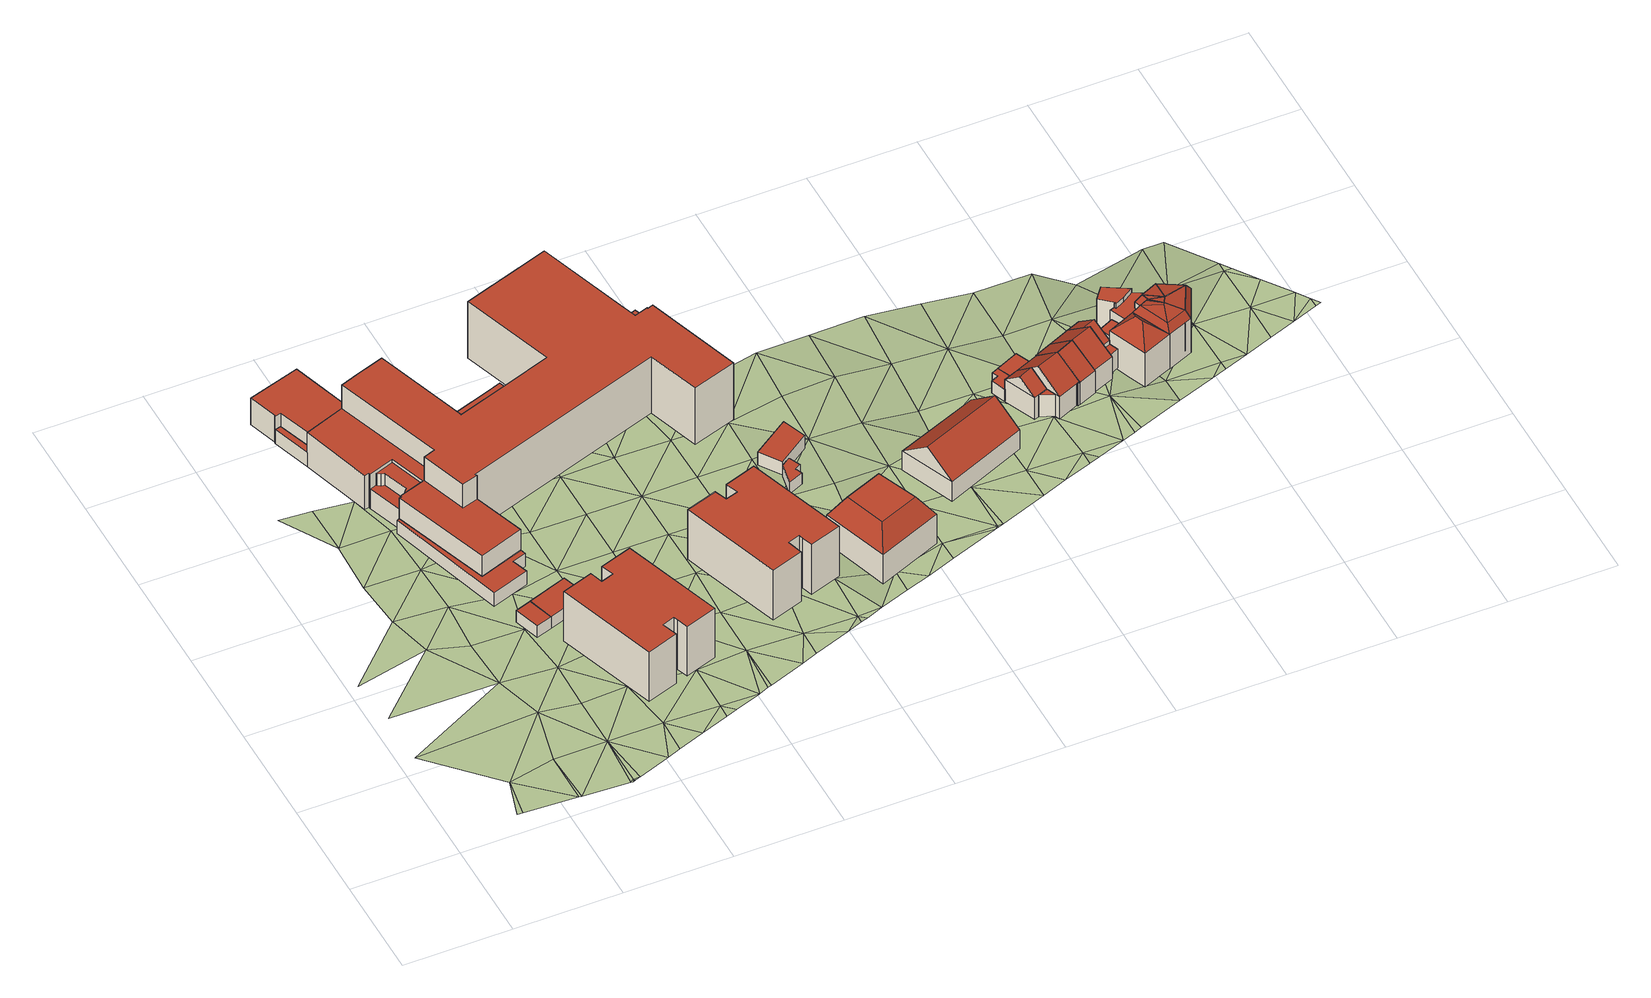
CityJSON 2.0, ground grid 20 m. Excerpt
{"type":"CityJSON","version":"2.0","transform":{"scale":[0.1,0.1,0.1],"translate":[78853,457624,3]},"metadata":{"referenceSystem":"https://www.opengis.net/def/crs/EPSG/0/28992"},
"CityObjects":{
"building1":{"type":"Building","attributes":{"RelativeEavesHeight":2.67,"AbsoluteEavesHeight":8.95,"RelativeRidgeHeight":2.67,"AbsoluteRidgeHeight":8.95,"roofType":"1000"},"geometry":[{"type":"Solid","lod":"2","boundaries":[[[[0,1,2,3]],[[1,4,5,2]],[[4,6,7,5]],[[6,0,3,7]],[[6,4,1,0]],[[3,2,5,7]]]],"semantics":{"surfaces":[{"type":"WallSurface"},{"type":"RoofSurface","Slope":90,"Direction":0},{"type":"GroundSurface"}],"values":[[0,0,0,0,1,2]]}}]},
"building2":{"type":"Building","attributes":{"RelativeEavesHeight":2.65,"AbsoluteEavesHeight":8.95,"RelativeRidgeHeight":2.65,"AbsoluteRidgeHeight":8.95,"roofType":"1000"},"geometry":[{"type":"Solid","lod":"2","boundaries":[[[[8,0,3,9]],[[0,6,7,3]],[[6,10,11,7]],[[10,8,9,11]],[[10,6,0,8]],[[9,3,7,11]]]],"semantics":{"surfaces":[{"type":"WallSurface"},{"type":"RoofSurface","Slope":90,"Direction":0},{"type":"GroundSurface"}],"values":[[0,0,0,0,1,2]]}}]},
"building3":{"type":"Building","attributes":{"RelativeEavesHeight":11.12,"AbsoluteEavesHeight":17.28,"RelativeRidgeHeight":11.12,"AbsoluteRidgeHeight":17.28,"roofType":"1000"},"geometry":[{"type":"Solid","lod":"2","boundaries":[[[[12,13,14,15]],[[13,16,17,14]],[[16,18,19,17]],[[18,20,21,19]],[[20,22,23,21]],[[22,24,25,23]],[[24,26,27,25]],[[26,28,29,27]],[[28,30,31,29]],[[30,32,33,31]],[[32,34,35,33]],[[34,36,37,35]],[[36,12,15,37]],[[36,34,32,30,28,26,24,22,20,18,16,13,12]],[[15,14,17,19,21,23,25,27,29,31,33,35,37]]]],"semantics":{"surfaces":[{"type":"WallSurface"},{"type":"RoofSurface","Slope":90,"Direction":0},{"type":"GroundSurface"}],"values":[[0,0,0,0,0,0,0,0,0,0,0,0,0,1,2]]}}]},
"building4":{"type":"Building","children":["building4-1","building4-2","building4-3","building4-4","building4-5","building4-6","building4-7","building4-8","building4-9","building4-10"]},
"building4-1":{"type":"BuildingPart","attributes":{"RelativeEavesHeight":3,"AbsoluteEavesHeight":9.42,"RelativeRidgeHeight":3,"AbsoluteRidgeHeight":9.42,"roofType":"1000"},"parents":["building4"],"geometry":[{"type":"Solid","lod":"2","boundaries":[[[[38,39,40,41]],[[39,42,43,40]],[[42,44,45,43]],[[44,38,41,45]],[[44,42,39,38]],[[41,40,43,45]]]],"semantics":{"surfaces":[{"type":"WallSurface"},{"type":"RoofSurface","Slope":90,"Direction":0},{"type":"GroundSurface"}],"values":[[0,0,0,0,1,2]]}}]},
"building4-2":{"type":"BuildingPart","attributes":{"RelativeEavesHeight":3.1,"AbsoluteEavesHeight":9.42,"RelativeRidgeHeight":3.1,"AbsoluteRidgeHeight":9.42,"roofType":"1000"},"parents":["building4"],"geometry":[{"type":"Solid","lod":"2","boundaries":[[[[46,47,48,49]],[[47,50,51,48]],[[50,52,53,51]],[[52,46,49,53]],[[52,50,47,46]],[[49,48,51,53]]]],"semantics":{"surfaces":[{"type":"WallSurface"},{"type":"RoofSurface","Slope":90,"Direction":90},{"type":"GroundSurface"}],"values":[[0,0,0,0,1,2]]}}]},
"building4-3":{"type":"BuildingPart","attributes":{"RelativeEavesHeight":6,"AbsoluteEavesHeight":12.32,"RelativeRidgeHeight":6,"AbsoluteRidgeHeight":12.32,"roofType":"1000"},"parents":["building4"],"geometry":[{"type":"Solid","lod":"2","boundaries":[[[[54,55,48,51]],[[55,56,57,48]],[[56,58,59,57]],[[58,60,61,59]],[[60,62,63,61]],[[62,64,65,63]],[[64,66,53,65]],[[66,54,51,53]],[[66,64,62,60,58,56,55,54]],[[51,48,57,59,61,63,65,53]]]],"semantics":{"surfaces":[{"type":"WallSurface"},{"type":"RoofSurface","Slope":90,"Direction":0},{"type":"GroundSurface"}],"values":[[0,0,0,0,0,0,0,0,1,2]]}}]},
"building4-4":{"type":"BuildingPart","attributes":{"RelativeEavesHeight":11.41,"AbsoluteEavesHeight":17.82,"RelativeRidgeHeight":11.41,"AbsoluteRidgeHeight":17.82,"roofType":"1000"},"parents":["building4"],"geometry":[{"type":"Solid","lod":"2","boundaries":[[[[67,68,69,70]],[[68,71,72,69]],[[71,73,74,72]],[[73,75,76,74]],[[75,77,78,76]],[[77,67,70,78]],[[77,75,73,71,68,67]],[[70,69,72,74,76,78]]]],"semantics":{"surfaces":[{"type":"WallSurface"},{"type":"RoofSurface","Slope":90,"Direction":75.96},{"type":"GroundSurface"}],"values":[[0,0,0,0,0,0,1,2]]}}]},
"building4-5":{"type":"BuildingPart","attributes":{"RelativeEavesHeight":10.28,"AbsoluteEavesHeight":16.72,"RelativeRidgeHeight":10.28,"AbsoluteRidgeHeight":16.72,"roofType":"1000"},"parents":["building4"],"geometry":[{"type":"Solid","lod":"2","boundaries":[[[[79,80,81,82]],[[80,83,84,81]],[[83,85,86,84]],[[85,79,82,86]],[[85,83,80,79]],[[82,81,84,86]]]],"semantics":{"surfaces":[{"type":"WallSurface"},{"type":"RoofSurface","Slope":90,"Direction":180},{"type":"GroundSurface"}],"values":[[0,0,0,0,1,2]]}}]},
"building4-6":{"type":"BuildingPart","attributes":{"RelativeEavesHeight":12.74,"AbsoluteEavesHeight":19.12,"RelativeRidgeHeight":12.74,"AbsoluteRidgeHeight":19.12,"roofType":"1000"},"parents":["building4"],"geometry":[{"type":"Solid","lod":"2","boundaries":[[[[87,88,89,43]],[[88,90,70,89]],[[90,91,78,70]],[[91,92,76,78]],[[92,93,94,76]],[[93,95,96,94]],[[95,97,98,96]],[[97,99,81,98]],[[99,100,82,81]],[[100,101,86,82]],[[101,102,103,86]],[[102,104,105,103]],[[104,106,107,105]],[[106,108,109,107]],[[108,110,111,109]],[[110,112,113,111]],[[112,114,115,113]],[[114,116,117,115]],[[116,118,119,117]],[[118,120,121,119]],[[120,122,123,121]],[[122,87,43,123]],[[122,120,118,116,114,112,110,108,106,104,102,101,100,99,97,95,93,92,91,90,88,87]],[[43,89,70,78,76,94,96,98,81,82,86,103,105,107,109,111,113,115,117,119,121,123]]]],"semantics":{"surfaces":[{"type":"WallSurface"},{"type":"RoofSurface","Slope":90,"Direction":273.58},{"type":"GroundSurface"}],"values":[[0,0,0,0,0,0,0,0,0,0,0,0,0,0,0,0,0,0,0,0,0,0,1,2]]}}]},
"building4-7":{"type":"BuildingPart","attributes":{"RelativeEavesHeight":3.02,"AbsoluteEavesHeight":9.32,"RelativeRidgeHeight":3.02,"AbsoluteRidgeHeight":9.32,"roofType":"1000"},"parents":["building4"],"geometry":[{"type":"Solid","lod":"2","boundaries":[[[[124,125,126,127]],[[125,128,129,126]],[[128,130,131,129]],[[130,132,133,131]],[[132,134,135,133]],[[134,136,137,135]],[[136,138,139,137]],[[138,124,127,139]],[[138,136,134,132,130,128,125,124]],[[127,126,129,131,133,135,137,139]]]],"semantics":{"surfaces":[{"type":"WallSurface"},{"type":"RoofSurface","Slope":90,"Direction":0},{"type":"GroundSurface"}],"values":[[0,0,0,0,0,0,0,0,1,2]]}}]},
"building4-8":{"type":"BuildingPart","attributes":{"RelativeEavesHeight":7.61,"AbsoluteEavesHeight":13.92,"RelativeRidgeHeight":7.61,"AbsoluteRidgeHeight":13.92,"roofType":"1000"},"parents":["building4"],"geometry":[{"type":"Solid","lod":"2","boundaries":[[[[140,141,142,143]],[[141,144,145,142]],[[144,146,147,145]],[[146,148,149,147]],[[148,150,49,149]],[[150,151,152,49]],[[151,153,154,152]],[[153,155,156,154]],[[155,157,158,156]],[[157,159,160,158]],[[159,161,126,160]],[[161,162,127,126]],[[162,163,139,127]],[[163,164,165,139]],[[164,166,167,165]],[[166,140,143,167]],[[166,164,163,162,161,159,157,155,153,151,150,148,146,144,141,140]],[[143,142,145,147,149,49,152,154,156,158,160,126,127,139,165,167]]]],"semantics":{"surfaces":[{"type":"WallSurface"},{"type":"RoofSurface","Slope":90,"Direction":90},{"type":"GroundSurface"}],"values":[[0,0,0,0,0,0,0,0,0,0,0,0,0,0,0,0,1,2]]}}]},
"building4-9":{"type":"BuildingPart","attributes":{"RelativeEavesHeight":6.98,"AbsoluteEavesHeight":13.32,"RelativeRidgeHeight":6.98,"AbsoluteRidgeHeight":13.32,"roofType":"1000"},"parents":["building4"],"geometry":[{"type":"Solid","lod":"2","boundaries":[[[[168,169,170,171]],[[169,172,173,170]],[[172,174,175,173]],[[174,176,177,175]],[[176,178,179,177]],[[178,180,142,179]],[[180,181,143,142]],[[181,182,183,143]],[[182,184,185,183]],[[184,168,171,185]],[[184,182,181,180,178,176,174,172,169,168]],[[171,170,173,175,177,179,142,143,183,185]]]],"semantics":{"surfaces":[{"type":"WallSurface"},{"type":"RoofSurface","Slope":90,"Direction":0},{"type":"GroundSurface"}],"values":[[0,0,0,0,0,0,0,0,0,0,1,2]]}}]},
"building4-10":{"type":"BuildingPart","attributes":{"RelativeEavesHeight":4.4,"AbsoluteEavesHeight":10.72,"RelativeRidgeHeight":4.4,"AbsoluteRidgeHeight":10.72,"roofType":"1000"},"parents":["building4"],"geometry":[{"type":"Solid","lod":"2","boundaries":[[[[186,187,167,183]],[[187,188,145,167]],[[188,189,179,145]],[[189,190,177,179]],[[190,191,175,177]],[[191,192,173,175]],[[192,193,170,173]],[[193,194,171,170]],[[194,195,185,171]],[[195,186,183,185]],[[195,194,193,192,191,190,189,188,187,186]],[[183,167,145,179,177,175,173,170,171,185]]]],"semantics":{"surfaces":[{"type":"WallSurface"},{"type":"RoofSurface","Slope":90,"Direction":180},{"type":"GroundSurface"}],"values":[[0,0,0,0,0,0,0,0,0,0,1,2]]}}]},
"building5":{"type":"Building","attributes":{"RelativeEavesHeight":11.22,"AbsoluteEavesHeight":17.05,"RelativeRidgeHeight":11.22,"AbsoluteRidgeHeight":17.05,"roofType":"1000"},"geometry":[{"type":"Solid","lod":"2","boundaries":[[[[196,197,198,199]],[[197,200,201,198]],[[200,202,203,201]],[[202,204,205,203]],[[204,206,207,205]],[[206,208,209,207]],[[208,210,211,209]],[[210,212,213,211]],[[212,214,215,213]],[[214,216,217,215]],[[216,218,219,217]],[[218,220,221,219]],[[220,196,199,221]],[[220,218,216,214,212,210,208,206,204,202,200,197,196]],[[199,198,201,203,205,207,209,211,213,215,217,219,221]]]],"semantics":{"surfaces":[{"type":"WallSurface"},{"type":"RoofSurface","Slope":90,"Direction":0},{"type":"GroundSurface"}],"values":[[0,0,0,0,0,0,0,0,0,0,0,0,0,1,2]]}}]},
"building6":{"type":"Building","attributes":{"RelativeEavesHeight":2.49,"AbsoluteEavesHeight":8.57,"RelativeRidgeHeight":2.49,"AbsoluteRidgeHeight":8.57,"roofType":"1000"},"geometry":[{"type":"Solid","lod":"2","boundaries":[[[[222,223,224,225]],[[223,226,227,224]],[[226,228,229,227]],[[228,230,231,229]],[[230,232,233,231]],[[232,222,225,233]],[[232,230,228,226,223,222]],[[225,224,227,229,231,233]]]],"semantics":{"surfaces":[{"type":"WallSurface"},{"type":"RoofSurface","Slope":90,"Direction":0},{"type":"GroundSurface"}],"values":[[0,0,0,0,0,0,1,2]]}}]},
"building7":{"type":"Building","attributes":{"RelativeEavesHeight":6.53,"AbsoluteEavesHeight":11.73,"RelativeRidgeHeight":10.47,"AbsoluteRidgeHeight":15.67,"roofType":"1040"},"geometry":[{"type":"Solid","lod":"2","boundaries":[[[[234,235,236,237]],[[235,238,239,236]],[[238,240,241,239]],[[240,234,237,241]],[[235,234,242,243]],[[238,235,243,244]],[[240,238,244,245]],[[234,240,245,242]],[[244,243,242,245]],[[237,236,239,241]]]],"semantics":{"surfaces":[{"type":"WallSurface"},{"type":"RoofSurface","Slope":32.04,"Direction":157.94},{"type":"RoofSurface","Slope":31.3,"Direction":251.34},{"type":"RoofSurface","Slope":32.05,"Direction":338.25},{"type":"RoofSurface","Slope":31.35,"Direction":68.31},{"type":"RoofSurface","Slope":90,"Direction":0},{"type":"GroundSurface"}],"values":[[0,0,0,0,1,2,3,4,5,6]]}}]},
"building8":{"type":"Building","attributes":{"RelativeEavesHeight":3,"AbsoluteEavesHeight":9.41,"RelativeRidgeHeight":3,"AbsoluteRidgeHeight":9.41,"roofType":"1000"},"geometry":[{"type":"Solid","lod":"2","boundaries":[[[[246,247,248,249]],[[247,250,251,248]],[[250,252,253,251]],[[252,246,249,253]],[[252,250,247,246]],[[249,248,251,253]]]],"semantics":{"surfaces":[{"type":"WallSurface"},{"type":"RoofSurface","Slope":90,"Direction":0},{"type":"GroundSurface"}],"values":[[0,0,0,0,1,2]]}}]},
"building9":{"type":"Building","attributes":{"RelativeEavesHeight":4.33,"AbsoluteEavesHeight":9.2,"RelativeRidgeHeight":8.72,"AbsoluteRidgeHeight":13.59,"roofType":"1030"},"geometry":[{"type":"Solid","lod":"2","boundaries":[[[[254,255,256,257]],[[255,258,259,256]],[[258,260,261,259]],[[260,254,257,261]],[[258,255,262]],[[254,260,263]],[[255,254,263,262]],[[260,258,262,263]],[[257,256,259,261]]]],"semantics":{"surfaces":[{"type":"WallSurface"},{"type":"RoofSurface","Slope":50.95,"Direction":157.56},{"type":"RoofSurface","Slope":50.95,"Direction":338.04},{"type":"GroundSurface"}],"values":[[0,0,0,0,0,0,1,2,3]]}}]},
"building10":{"type":"Building","children":["building10-1","building10-2","building10-3","building10-4","building10-5","building10-6","building10-7"]},
"building10-1":{"type":"BuildingPart","attributes":{"RelativeEavesHeight":6.86,"AbsoluteEavesHeight":11.7,"RelativeRidgeHeight":8.78,"AbsoluteRidgeHeight":13.62,"roofType":"1010"},"parents":["building10"],"geometry":[{"type":"Solid","lod":"2","boundaries":[[[[264,265,266,267]],[[265,268,269,266]],[[268,270,271,269]],[[270,264,267,271]],[[270,268,265,264]],[[267,266,269,271]]]],"semantics":{"surfaces":[{"type":"WallSurface"},{"type":"RoofSurface","Slope":52.13,"Direction":156.77},{"type":"GroundSurface"}],"values":[[0,0,0,0,1,2]]}}]},
"building10-2":{"type":"BuildingPart","attributes":{"RelativeEavesHeight":4.9,"AbsoluteEavesHeight":9.78,"RelativeRidgeHeight":4.9,"AbsoluteRidgeHeight":9.78,"roofType":"1000"},"parents":["building10"],"geometry":[{"type":"Solid","lod":"2","boundaries":[[[[272,273,274,275]],[[273,276,277,274]],[[276,272,275,277]],[[276,273,272]],[[275,274,277]]]],"semantics":{"surfaces":[{"type":"WallSurface"},{"type":"RoofSurface","Slope":90,"Direction":0},{"type":"GroundSurface"}],"values":[[0,0,0,1,2]]}}]},
"building10-3":{"type":"BuildingPart","attributes":{"RelativeEavesHeight":4.92,"AbsoluteEavesHeight":9.78,"RelativeRidgeHeight":4.92,"AbsoluteRidgeHeight":9.78,"roofType":"1000"},"parents":["building10"],"geometry":[{"type":"Solid","lod":"2","boundaries":[[[[278,268,279,280]],[[268,281,282,279]],[[281,283,284,282]],[[283,278,280,284]],[[283,281,268,278]],[[280,279,282,284]]]],"semantics":{"surfaces":[{"type":"WallSurface"},{"type":"RoofSurface","Slope":90,"Direction":0},{"type":"GroundSurface"}],"values":[[0,0,0,0,1,2]]}}]},
"building10-4":{"type":"BuildingPart","attributes":{"RelativeEavesHeight":2.69,"AbsoluteEavesHeight":7.58,"RelativeRidgeHeight":2.69,"AbsoluteRidgeHeight":7.58,"roofType":"1000"},"parents":["building10"],"geometry":[{"type":"Solid","lod":"2","boundaries":[[[[285,286,287,288]],[[286,289,290,287]],[[289,291,292,290]],[[291,293,294,292]],[[293,295,296,294]],[[295,285,288,296]],[[295,293,291,289,286,285]],[[288,287,290,292,294,296]]]],"semantics":{"surfaces":[{"type":"WallSurface"},{"type":"RoofSurface","Slope":90,"Direction":0},{"type":"GroundSurface"}],"values":[[0,0,0,0,0,0,1,2]]}}]},
"building10-5":{"type":"BuildingPart","attributes":{"RelativeEavesHeight":4.89,"AbsoluteEavesHeight":9.78,"RelativeRidgeHeight":7.63,"AbsoluteRidgeHeight":12.52,"roofType":"1030"},"parents":["building10"],"geometry":[{"type":"Solid","lod":"2","boundaries":[[[[272,297,298,275]],[[297,299,296,298]],[[299,300,294,296]],[[300,272,275,294]],[[299,297,301]],[[272,300,302]],[[297,272,302,301]],[[300,299,301,302]],[[275,298,296,294]]]],"semantics":{"surfaces":[{"type":"WallSurface"},{"type":"RoofSurface","Slope":50.02,"Direction":158.18},{"type":"RoofSurface","Slope":50.02,"Direction":337.75},{"type":"GroundSurface"}],"values":[[0,0,0,0,0,0,1,2,3]]}}]},
"building10-6":{"type":"BuildingPart","attributes":{"RelativeEavesHeight":2.66,"AbsoluteEavesHeight":7.58,"RelativeRidgeHeight":2.66,"AbsoluteRidgeHeight":7.58,"roofType":"1000"},"parents":["building10"],"geometry":[{"type":"Solid","lod":"2","boundaries":[[[[291,303,304,292]],[[303,305,306,304]],[[305,293,294,306]],[[293,291,292,294]],[[293,305,303,291]],[[292,304,306,294]]]],"semantics":{"surfaces":[{"type":"WallSurface"},{"type":"RoofSurface","Slope":90,"Direction":0},{"type":"GroundSurface"}],"values":[[0,0,0,0,1,2]]}}]},
"building10-7":{"type":"BuildingPart","attributes":{"RelativeEavesHeight":4.92,"AbsoluteEavesHeight":9.78,"RelativeRidgeHeight":8.77,"AbsoluteRidgeHeight":13.62,"roofType":"1030"},"parents":["building10"],"geometry":[{"type":"Solid","lod":"2","boundaries":[[[[300,307,306,294]],[[307,278,280,306]],[[278,308,309,280]],[[308,300,294,309]],[[278,307,270]],[[300,308,310]],[[307,300,310,270]],[[308,278,270,310]],[[294,306,280,309]]]],"semantics":{"surfaces":[{"type":"WallSurface"},{"type":"RoofSurface","Slope":50.65,"Direction":337.51},{"type":"RoofSurface","Slope":50.65,"Direction":157.46},{"type":"GroundSurface"}],"values":[[0,0,0,0,0,0,1,2,3]]}}]},
"building11":{"type":"Building","children":["building11-1","building11-2","building11-3","building11-4"]},
"building11-1":{"type":"BuildingPart","attributes":{"RelativeEavesHeight":4.89,"AbsoluteEavesHeight":9.78,"RelativeRidgeHeight":7.53,"AbsoluteRidgeHeight":12.42,"roofType":"1030"},"parents":["building11"],"geometry":[{"type":"Solid","lod":"2","boundaries":[[[[311,312,313,314]],[[312,315,316,313]],[[315,317,318,316]],[[317,311,314,318]],[[315,312,319]],[[311,317,320]],[[312,311,320,319]],[[317,315,319,320]],[[314,313,316,318]]]],"semantics":{"surfaces":[{"type":"WallSurface"},{"type":"RoofSurface","Slope":51.87,"Direction":336.74},{"type":"RoofSurface","Slope":51.87,"Direction":156.65},{"type":"GroundSurface"}],"values":[[0,0,0,0,0,0,1,2,3]]}}]},
"building11-2":{"type":"BuildingPart","attributes":{"RelativeEavesHeight":4.17,"AbsoluteEavesHeight":8.97,"RelativeRidgeHeight":4.17,"AbsoluteRidgeHeight":8.97,"roofType":"1000"},"parents":["building11"],"geometry":[{"type":"Solid","lod":"2","boundaries":[[[[321,322,323,324]],[[322,325,326,323]],[[325,327,328,326]],[[327,321,324,328]],[[327,325,322,321]],[[324,323,326,328]]]],"semantics":{"surfaces":[{"type":"WallSurface"},{"type":"RoofSurface","Slope":90,"Direction":212.16},{"type":"GroundSurface"}],"values":[[0,0,0,0,1,2]]}}]},
"building11-3":{"type":"BuildingPart","attributes":{"RelativeEavesHeight":6.79,"AbsoluteEavesHeight":11.7,"RelativeRidgeHeight":8.72,"AbsoluteRidgeHeight":13.62,"roofType":"1010"},"parents":["building11"],"geometry":[{"type":"Solid","lod":"2","boundaries":[[[[264,270,329,330]],[[270,331,332,329]],[[331,333,334,332]],[[333,264,330,334]],[[333,331,270,264]],[[330,329,332,334]]]],"semantics":{"surfaces":[{"type":"WallSurface"},{"type":"RoofSurface","Slope":51.2,"Direction":336.52},{"type":"GroundSurface"}],"values":[[0,0,0,0,1,2]]}}]},
"building11-4":{"type":"BuildingPart","attributes":{"RelativeEavesHeight":4.93,"AbsoluteEavesHeight":9.78,"RelativeRidgeHeight":8.78,"AbsoluteRidgeHeight":13.62,"roofType":"1030"},"parents":["building11"],"geometry":[{"type":"Solid","lod":"2","boundaries":[[[[335,336,337,338]],[[336,333,339,337]],[[333,311,340,339]],[[311,335,338,340]],[[333,336,264]],[[335,311,341]],[[336,335,341,264]],[[311,333,264,341]],[[338,337,339,340]]]],"semantics":{"surfaces":[{"type":"WallSurface"},{"type":"RoofSurface","Slope":51.19,"Direction":157.51},{"type":"RoofSurface","Slope":51.19,"Direction":337.02},{"type":"GroundSurface"}],"values":[[0,0,0,0,0,0,1,2,3]]}}]},
"building12":{"type":"Building","children":["building12-1","building12-2"]},
"building12-1":{"type":"BuildingPart","attributes":{"RelativeEavesHeight":7.59,"AbsoluteEavesHeight":11.88,"RelativeRidgeHeight":10.82,"AbsoluteRidgeHeight":15.11,"roofType":"1040"},"parents":["building12"],"geometry":[{"type":"Solid","lod":"2","boundaries":[[[[342,343,344,345]],[[343,346,347,344]],[[346,348,349,347]],[[348,342,345,349]],[[346,343,350]],[[342,348,351]],[[343,342,351,350]],[[348,346,350,351]],[[345,344,347,349]]]],"semantics":{"surfaces":[{"type":"WallSurface"},{"type":"RoofSurface","Slope":45,"Direction":157.43},{"type":"RoofSurface","Slope":44.98,"Direction":335.67},{"type":"RoofSurface","Slope":42.35,"Direction":67.06},{"type":"RoofSurface","Slope":42.34,"Direction":247.94},{"type":"GroundSurface"}],"values":[[0,0,0,0,1,2,3,4,5]]}}]},
"building12-2":{"type":"BuildingPart","attributes":{"RelativeEavesHeight":5.98,"AbsoluteEavesHeight":10.79,"RelativeRidgeHeight":5.98,"AbsoluteRidgeHeight":10.79,"roofType":"1000"},"parents":["building12"],"geometry":[{"type":"Solid","lod":"2","boundaries":[[[[352,353,354,324]],[[353,355,356,354]],[[355,357,358,356]],[[357,352,324,358]],[[357,355,353,352]],[[324,354,356,358]]]],"semantics":{"surfaces":[{"type":"WallSurface"},{"type":"RoofSurface","Slope":90,"Direction":301.19},{"type":"GroundSurface"}],"values":[[0,0,0,0,1,2]]}}]},
"building13":{"type":"Building","children":["building13-1","building13-2","building13-3","building13-4","building13-5","building13-6","building13-7","building13-8","building13-9","building13-10","building13-11","building13-12","building13-13","building13-14"]},
"building13-1":{"type":"BuildingPart","attributes":{"RelativeEavesHeight":7.68,"AbsoluteEavesHeight":11.88,"RelativeRidgeHeight":9.78,"AbsoluteRidgeHeight":13.98,"roofType":"9999"},"parents":["building13"],"geometry":[{"type":"Solid","lod":"2","boundaries":[[[[359,343,360,361]],[[343,342,362,360]],[[342,363,364,362]],[[363,359,361,364]],[[359,363,365,366,367]],[[343,359,367,368]],[[342,343,368,369]],[[363,342,369,365]],[[368,367,366,370]],[[369,368,370]],[[365,369,370,366]],[[361,360,362,364]]]],"semantics":{"surfaces":[{"type":"WallSurface"},{"type":"RoofSurface","Slope":30.09,"Direction":157.29},{"type":"RoofSurface","Slope":24.17,"Direction":247.27},{"type":"RoofSurface","Slope":31.37,"Direction":337.11},{"type":"RoofSurface","Slope":80.75,"Direction":153.85},{"type":"RoofSurface","Slope":78.16,"Direction":247.64},{"type":"RoofSurface","Slope":80.66,"Direction":329.59},{"type":"GroundSurface"}],"values":[[0,0,0,0,0,1,2,3,4,5,6,7]]}}]},
"building13-2":{"type":"BuildingPart","attributes":{"RelativeEavesHeight":9.5,"AbsoluteEavesHeight":13.72,"RelativeRidgeHeight":9.76,"AbsoluteRidgeHeight":13.98,"roofType":"1010"},"parents":["building13"],"geometry":[{"type":"Solid","lod":"2","boundaries":[[[[366,371,372,373]],[[371,374,375,372]],[[374,367,376,375]],[[367,366,373,376]],[[367,374,371,366]],[[373,372,375,376]]]],"semantics":{"surfaces":[{"type":"WallSurface"},{"type":"RoofSurface","Slope":81.38,"Direction":116.8},{"type":"GroundSurface"}],"values":[[0,0,0,0,1,2]]}}]},
"building13-3":{"type":"BuildingPart","attributes":{"RelativeEavesHeight":9.22,"AbsoluteEavesHeight":13.63,"RelativeRidgeHeight":9.57,"AbsoluteRidgeHeight":13.98,"roofType":"1010"},"parents":["building13"],"geometry":[{"type":"Solid","lod":"2","boundaries":[[[[365,377,378,379]],[[377,366,380,378]],[[366,365,379,380]],[[366,377,365]],[[379,378,380]]]],"semantics":{"surfaces":[{"type":"WallSurface"},{"type":"RoofSurface","Slope":79.85,"Direction":332.68},{"type":"GroundSurface"}],"values":[[0,0,0,1,2]]}}]},
"building13-4":{"type":"BuildingPart","attributes":{"RelativeEavesHeight":9.39,"AbsoluteEavesHeight":13.8,"RelativeRidgeHeight":9.57,"AbsoluteRidgeHeight":13.98,"roofType":"1010"},"parents":["building13"],"geometry":[{"type":"Solid","lod":"2","boundaries":[[[[371,366,380,381]],[[366,377,378,380]],[[377,371,381,378]],[[377,366,371]],[[381,380,378]]]],"semantics":{"surfaces":[{"type":"WallSurface"},{"type":"RoofSurface","Slope":78.92,"Direction":297.07},{"type":"GroundSurface"}],"values":[[0,0,0,1,2]]}}]},
"building13-5":{"type":"BuildingPart","attributes":{"RelativeEavesHeight":9.21,"AbsoluteEavesHeight":13.63,"RelativeRidgeHeight":9.55,"AbsoluteRidgeHeight":13.98,"roofType":"1010"},"parents":["building13"],"geometry":[{"type":"Solid","lod":"2","boundaries":[[[[377,382,383,378]],[[382,371,381,383]],[[371,377,378,381]],[[371,382,377]],[[378,383,381]]]],"semantics":{"surfaces":[{"type":"WallSurface"},{"type":"RoofSurface","Slope":74.37,"Direction":249.52},{"type":"GroundSurface"}],"values":[[0,0,0,1,2]]}}]},
"building13-6":{"type":"BuildingPart","attributes":{"RelativeEavesHeight":9.21,"AbsoluteEavesHeight":13.63,"RelativeRidgeHeight":9.55,"AbsoluteRidgeHeight":13.98,"roofType":"1010"},"parents":["building13"],"geometry":[{"type":"Solid","lod":"2","boundaries":[[[[371,382,383,381]],[[382,384,385,383]],[[384,371,381,385]],[[384,382,371]],[[381,383,385]]]],"semantics":{"surfaces":[{"type":"WallSurface"},{"type":"RoofSurface","Slope":81.35,"Direction":334.89},{"type":"GroundSurface"}],"values":[[0,0,0,1,2]]}}]},
"building13-7":{"type":"BuildingPart","attributes":{"RelativeEavesHeight":9.38,"AbsoluteEavesHeight":13.63,"RelativeRidgeHeight":9.73,"AbsoluteRidgeHeight":13.98,"roofType":"1010"},"parents":["building13"],"geometry":[{"type":"Solid","lod":"2","boundaries":[[[[371,384,386,372]],[[384,374,375,386]],[[374,371,372,375]],[[374,384,371]],[[372,386,375]]]],"semantics":{"surfaces":[{"type":"WallSurface"},{"type":"RoofSurface","Slope":81.56,"Direction":28.85},{"type":"GroundSurface"}],"values":[[0,0,0,1,2]]}}]},
"building13-8":{"type":"BuildingPart","attributes":{"RelativeEavesHeight":8.48,"AbsoluteEavesHeight":12.67,"RelativeRidgeHeight":9.27,"AbsoluteRidgeHeight":13.46,"roofType":"1010"},"parents":["building13"],"geometry":[{"type":"Solid","lod":"2","boundaries":[[[[387,359,361,388]],[[359,367,376,361]],[[367,374,375,376]],[[374,387,388,375]],[[374,367,359,387]],[[388,361,376,375]]]],"semantics":{"surfaces":[{"type":"WallSurface"},{"type":"RoofSurface","Slope":29.82,"Direction":116.33},{"type":"GroundSurface"}],"values":[[0,0,0,0,1,2]]}}]},
"building13-9":{"type":"BuildingPart","attributes":{"RelativeEavesHeight":8.48,"AbsoluteEavesHeight":12.67,"RelativeRidgeHeight":9.27,"AbsoluteRidgeHeight":13.46,"roofType":"1010"},"parents":["building13"],"geometry":[{"type":"Solid","lod":"2","boundaries":[[[[389,387,388,390]],[[387,374,375,388]],[[374,384,386,375]],[[384,389,390,386]],[[384,374,387,389]],[[390,388,375,386]]]],"semantics":{"surfaces":[{"type":"WallSurface"},{"type":"RoofSurface","Slope":29.5,"Direction":28.55},{"type":"GroundSurface"}],"values":[[0,0,0,0,1,2]]}}]},
"building13-10":{"type":"BuildingPart","attributes":{"RelativeEavesHeight":8.08,"AbsoluteEavesHeight":12.67,"RelativeRidgeHeight":8.87,"AbsoluteRidgeHeight":13.46,"roofType":"1010"},"parents":["building13"],"geometry":[{"type":"Solid","lod":"2","boundaries":[[[[391,389,392,393]],[[389,384,394,392]],[[384,382,395,394]],[[382,391,393,395]],[[382,384,389,391]],[[393,392,394,395]]]],"semantics":{"surfaces":[{"type":"WallSurface"},{"type":"RoofSurface","Slope":30.95,"Direction":334.82},{"type":"GroundSurface"}],"values":[[0,0,0,0,1,2]]}}]},
"building13-11":{"type":"BuildingPart","attributes":{"RelativeEavesHeight":8.08,"AbsoluteEavesHeight":12.67,"RelativeRidgeHeight":8.86,"AbsoluteRidgeHeight":13.46,"roofType":"1010"},"parents":["building13"],"geometry":[{"type":"Solid","lod":"2","boundaries":[[[[382,377,396,395]],[[377,363,397,396]],[[363,391,393,397]],[[391,382,395,393]],[[391,363,377,382]],[[395,396,397,393]]]],"semantics":{"surfaces":[{"type":"WallSurface"},{"type":"RoofSurface","Slope":27.94,"Direction":249.59},{"type":"GroundSurface"}],"values":[[0,0,0,0,1,2]]}}]},
"building13-12":{"type":"BuildingPart","attributes":{"RelativeEavesHeight":8.34,"AbsoluteEavesHeight":12.93,"RelativeRidgeHeight":8.86,"AbsoluteRidgeHeight":13.46,"roofType":"1010"},"parents":["building13"],"geometry":[{"type":"Solid","lod":"2","boundaries":[[[[363,377,396,397]],[[377,365,398,396]],[[365,363,397,398]],[[365,377,363]],[[397,396,398]]]],"semantics":{"surfaces":[{"type":"WallSurface"},{"type":"RoofSurface","Slope":32.08,"Direction":332.68},{"type":"GroundSurface"}],"values":[[0,0,0,1,2]]}}]},
"building13-13":{"type":"BuildingPart","attributes":{"RelativeEavesHeight":6.59,"AbsoluteEavesHeight":11.46,"RelativeRidgeHeight":6.59,"AbsoluteRidgeHeight":11.46,"roofType":"1000"},"parents":["building13"],"geometry":[{"type":"Solid","lod":"2","boundaries":[[[[399,400,401,402]],[[400,403,404,401]],[[403,405,406,404]],[[405,407,408,406]],[[407,409,410,408]],[[409,411,412,410]],[[411,413,414,412]],[[413,399,402,414]],[[413,411,409,407,405,403,400,399]],[[402,401,404,406,408,410,412,414]]]],"semantics":{"surfaces":[{"type":"WallSurface"},{"type":"RoofSurface","Slope":90,"Direction":0},{"type":"GroundSurface"}],"values":[[0,0,0,0,0,0,0,0,1,2]]}}]},
"building13-14":{"type":"BuildingPart","attributes":{"RelativeEavesHeight":6.01,"AbsoluteEavesHeight":10.65,"RelativeRidgeHeight":6.01,"AbsoluteRidgeHeight":10.65,"roofType":"1000"},"parents":["building13"],"geometry":[{"type":"Solid","lod":"2","boundaries":[[[[415,416,417,418]],[[416,419,420,417]],[[419,421,392,420]],[[421,422,393,392]],[[422,423,397,393]],[[423,424,425,397]],[[424,426,427,425]],[[426,428,429,427]],[[428,430,431,429]],[[430,432,433,431]],[[432,415,418,433]],[[432,430,428,426,424,423,422,421,419,416,415]],[[418,417,420,392,393,397,425,427,429,431,433]]]],"semantics":{"surfaces":[{"type":"WallSurface"},{"type":"RoofSurface","Slope":90,"Direction":0},{"type":"GroundSurface"}],"values":[[0,0,0,0,0,0,0,0,0,0,0,1,2]]}}]},
"terrain1":{"type":"TINRelief","geometry":[{"type":"CompositeSurface","lod":"2","boundaries":[[[434,435,436]],[[437,436,435]],[[438,436,439]],[[436,437,440]],[[441,442,443]],[[444,445,442]],[[446,440,437]],[[438,439,445]],[[436,440,439]],[[447,440,446]],[[446,448,447]],[[439,440,447]],[[442,445,449]],[[443,442,450]],[[451,452,448]],[[451,453,452]],[[453,454,452]],[[452,454,455]],[[456,443,457]],[[448,452,447]],[[442,449,450]],[[458,459,460]],[[447,452,455]],[[445,439,461]],[[439,447,462]],[[443,450,457]],[[459,456,463]],[[449,445,464]],[[455,465,447]],[[439,462,461]],[[460,459,466]],[[456,457,463]],[[450,449,464]],[[445,461,464]],[[459,463,466]],[[462,447,467]],[[447,465,468]],[[457,450,469]],[[461,462,467]],[[447,468,467]],[[450,464,469]],[[465,470,468]],[[463,457,471]],[[472,468,470]],[[464,461,473]],[[466,463,471]],[[457,469,474]],[[461,467,475]],[[469,464,473]],[[457,474,471]],[[468,472,476]],[[467,468,477]],[[461,475,473]],[[466,471,478]],[[474,469,479]],[[472,480,476]],[[469,473,479]],[[468,476,477]],[[475,467,477]],[[481,476,480]],[[471,474,482]],[[474,479,483]],[[473,475,484]],[[476,481,485]],[[479,473,484]],[[475,477,486]],[[477,476,485]],[[474,483,482]],[[475,486,484]],[[471,482,487]],[[483,479,488]],[[479,484,489]],[[486,477,490]],[[485,490,477]],[[479,489,488]],[[485,491,490]],[[482,483,492]],[[491,493,490]],[[484,486,494]],[[486,490,495]],[[483,488,492]],[[487,482,496]],[[497,490,493]],[[486,495,494]],[[489,484,498]],[[482,492,496]],[[484,494,498]],[[495,490,499]],[[488,489,500]],[[490,497,499]],[[492,488,500]],[[489,498,500]],[[497,501,499]],[[494,495,502]],[[495,499,502]],[[496,492,503]],[[498,494,504]],[[492,500,503]],[[505,499,501]],[[494,502,504]],[[500,498,506]],[[496,503,507]],[[502,499,508]],[[498,504,506]],[[505,508,499]],[[503,500,509]],[[500,506,510]],[[505,511,508]],[[504,502,512]],[[502,508,513]],[[500,510,509]],[[507,503,514]],[[515,508,511]],[[502,513,512]],[[506,504,516]],[[508,515,517]],[[503,509,514]],[[513,508,517]],[[504,512,516]],[[510,506,518]],[[517,519,513]],[[506,516,518]],[[509,510,520]],[[512,513,521]],[[517,522,519]],[[514,509,523]],[[510,518,520]],[[516,512,521]],[[513,519,521]],[[509,520,523]],[[524,519,522]],[[518,516,525]],[[516,521,526]],[[520,518,525]],[[516,526,525]],[[519,524,527]],[[521,519,528]],[[524,529,527]],[[519,527,528]],[[523,520,530]],[[520,525,531]],[[526,521,532]],[[520,531,530]],[[525,526,532]],[[521,528,532]],[[533,527,529]],[[531,525,534]],[[528,527,535]],[[525,532,536]],[[530,531,534]],[[533,535,527]],[[525,536,534]],[[532,528,537]],[[528,535,537]],[[533,538,535]],[[539,535,538]],[[536,532,540]],[[530,534,541]],[[537,535,539]],[[532,537,540]],[[534,536,542]],[[536,540,543]],[[539,544,537]],[[541,534,542]],[[536,543,542]],[[540,537,545]],[[537,544,546]],[[541,542,547]],[[537,546,545]],[[543,540,548]],[[549,546,544]],[[540,545,548]],[[542,543,550]],[[547,542,550]],[[543,548,550]],[[546,549,551]],[[545,546,552]],[[548,545,552]],[[546,551,552]],[[549,553,551]],[[547,550,554]],[[555,551,553]],[[550,548,556]],[[548,552,556]],[[551,555,557]],[[552,551,557]],[[554,550,558]],[[550,556,559]],[[550,559,558]],[[556,552,560]],[[557,560,552]],[[557,561,560]],[[559,556,562]],[[563,560,561]],[[556,560,564]],[[556,564,562]],[[558,559,565]],[[563,566,560]],[[559,562,565]],[[564,560,567]],[[560,566,568]],[[562,564,567]],[[560,568,567]],[[565,562,569]],[[562,567,570]],[[562,570,569]],[[571,568,566]],[[567,568,572]],[[571,573,568]],[[570,567,572]],[[568,573,572]],[[571,574,573]],[[569,570,575]],[[570,572,576]],[[577,573,574]],[[572,573,577]],[[570,576,575]],[[577,578,572]],[[576,572,579]],[[575,576,580]],[[577,581,578]],[[572,578,579]],[[576,582,580]],[[576,579,582]],[[583,578,581]],[[579,578,584]],[[582,579,585]],[[583,586,578]],[[579,584,585]],[[578,586,584]],[[583,587,586]],[[588,587,583]],[[589,587,588]]]}]}
},
"vertices":[
[352,392,59],[322,382,59],[322,382,33],[352,392,33],[307,430,59],[307,430,33],[337,440,59],[337,440,33],
[427,418,59],[427,418,33],[411,466,59],[411,466,33],
[564,215,143],[504,195,143],[504,195,32],[564,215,32],[497,216,143],[497,216,32],[494,224,143],[494,224,32],[471,216,143],[471,216,32],[481,187,143],[481,187,32],[422,167,143],[422,167,32],[358,357,143],[358,357,32],[417,377,143],[417,377,32],[425,352,143],[425,352,32],[448,360,143],[448,360,32],[440,384,143],[440,384,32],[500,404,143],[500,404,32],
[230,1022,64],[244,1026,64],[244,1026,34],[230,1022,34],[270,951,64],[270,951,34],[255,945,64],[255,945,34],
[158,910,64],[135,982,64],[135,982,33],[158,910,33],[146,985,64],[146,985,33],[170,915,64],[170,915,33],
[146,985,93],[135,982,93],[135,985,93],[135,985,33],[118,1039,93],[118,1039,33],[215,1069,93],[215,1069,33],[230,1022,93],[230,1022,33],[255,945,93],[255,945,33],[170,915,93],
[374,810,148],[384,813,148],[384,813,34],[374,810,34],[447,834,148],[447,834,34],[475,844,148],[475,844,34],[481,825,148],[481,825,34],[380,791,148],[380,791,34],
[738,881,137],[729,906,137],[729,906,34],[738,881,34],[754,915,137],[754,915,34],[763,889,137],[763,889,34],
[270,951,161],[321,968,161],[321,968,34],[374,810,161],[380,791,161],[481,825,161],[564,853,161],[564,853,34],[505,1028,161],[505,1028,34],[670,1083,161],[670,1083,34],[729,906,161],[738,881,161],[763,889,161],[763,887,161],[763,887,34],[774,891,161],[774,891,34],[834,710,161],[834,710,34],[752,683,161],[752,683,34],[719,781,161],[719,781,34],[340,653,161],[340,653,34],[341,649,161],[341,649,34],[311,640,161],[311,640,34],[282,726,161],[282,726,34],[304,734,161],[304,734,34],[234,938,161],[234,938,34],
[290,523,63],[374,552,63],[374,552,33],[290,523,33],[377,542,63],[377,542,33],[351,533,63],[351,533,33],[361,503,63],[361,503,33],[291,479,63],[291,479,33],[222,703,63],[222,703,33],[227,705,63],[227,705,33],
[279,725,109],[256,793,109],[256,793,33],[279,725,33],[208,776,109],[208,776,33],[207,779,109],[207,779,33],[199,777,109],[199,777,33],[158,910,109],[234,938,109],[234,938,33],[304,734,109],[304,734,33],[282,726,109],[282,726,33],[311,640,109],[311,640,33],[341,649,109],[341,649,33],[374,552,109],[290,523,109],[227,705,109],[232,706,109],[232,706,33],[231,709,109],[231,709,33],
[246,723,103],[250,727,103],[250,727,33],[246,723,33],[234,774,103],[234,774,33],[228,775,103],[228,775,33],[222,778,103],[222,778,33],[220,781,103],[220,781,33],[256,793,103],[279,725,103],[243,713,103],[243,713,33],[243,718,103],[243,718,33],
[243,713,77],[231,709,77],[208,776,77],[220,781,77],[222,778,77],[228,775,77],[234,774,77],[250,727,77],[246,723,77],[243,718,77],
[832,306,140],[773,286,140],[773,286,28],[832,306,28],[766,306,140],[766,306,28],[764,314,140],[764,314,28],[741,307,140],[741,307,28],[750,278,140],[750,278,28],[690,258,140],[690,258,28],[626,448,140],[626,448,28],[685,467,140],[685,467,28],[694,444,140],[694,444,28],[717,451,140],[717,451,28],[709,475,140],[709,475,28],[768,495,140],[768,495,28],
[866,568,56],[876,545,56],[876,545,31],[866,568,31],[865,539,56],[865,539,31],[870,526,56],[870,526,31],[842,514,56],[842,514,31],[849,556,56],[849,556,31],
[1012,313,87],[892,264,87],[892,264,22],[1012,313,22],[849,389,87],[849,389,22],[964,435,87],[964,435,22],[981,327,127],[906,297,127],[880,375,127],[950,403,127],
[892,642,64],[909,597,64],[909,597,34],[892,642,34],[849,556,64],[849,556,34],[823,595,64],[823,595,34],
[1232,459,62],[1079,395,62],[1079,395,19],[1232,459,19],[1037,497,62],[1037,497,19],[1191,558,62],[1191,558,19],[1058,446,106],[1211,508,106],
[1381,573,106],[1401,527,68],[1401,527,18],[1381,573,18],[1367,513,68],[1367,513,18],[1348,558,106],[1348,558,18],
[1311,522,68],[1318,505,68],[1318,505,19],[1311,522,19],[1293,515,68],[1293,515,19],
[1366,515,68],[1367,513,19],[1366,515,19],[1362,511,68],[1362,511,19],[1361,513,68],[1361,513,19],
[1248,599,46],[1262,605,46],[1262,605,19],[1248,599,19],[1257,616,46],[1257,616,19],[1270,622,46],[1270,622,19],[1286,583,46],[1286,583,19],[1259,572,46],[1259,572,19],
[1284,512,68],[1284,512,19],[1259,572,68],[1286,583,68],[1271,542,95],[1298,553,95],
[1312,641,46],[1312,641,19],[1329,601,46],[1329,601,19],
[1329,601,68],[1322,496,68],[1322,496,19],[1304,540,106],
[1402,634,68],[1427,644,68],[1427,644,19],[1402,634,19],[1453,582,68],[1453,582,19],[1428,572,68],[1428,572,19],[1440,613,94],[1415,603,94],
[1453,582,60],[1460,565,60],[1460,565,18],[1453,582,18],[1436,554,60],[1436,554,18],[1428,572,60],[1428,572,18],
[1348,558,19],[1381,573,19],[1329,602,68],[1329,602,19],[1362,616,68],[1362,616,19],
[1440,545,68],[1400,529,68],[1400,529,18],[1440,545,18],[1362,616,18],[1402,634,18],[1421,589,106],
[1506,606,89],[1538,532,89],[1538,532,13],[1506,606,13],[1483,509,89],[1483,509,13],[1453,582,89],[1453,582,13],[1498,550,121],[1492,565,121],
[1453,582,78],[1445,603,78],[1445,603,18],[1473,616,78],[1473,616,18],[1483,596,78],[1483,596,18],
[1586,552,89],[1538,532,12],[1586,552,12],[1506,606,12],[1524,614,89],[1524,614,12],[1532,607,105],[1553,585,110],[1579,559,105],[1540,543,105],[1517,600,105],[1551,581,110],
[1560,597,110],[1560,597,12],[1553,585,12],[1605,612,105],[1605,612,12],[1579,559,12],
[1535,609,105],[1535,609,14],[1532,607,14],[1553,585,14],
[1560,597,14],
[1531,622,105],[1531,622,14],
[1562,636,105],[1562,636,14],
[1562,636,12],
[1617,616,89],[1617,616,12],
[1561,646,89],[1561,646,12],
[1520,627,89],[1561,646,16],[1520,627,16],[1562,636,16],[1531,622,16],
[1535,609,16],[1524,614,16],
[1532,607,16],
[1487,687,85],[1499,680,85],[1499,680,19],[1487,687,19],[1531,662,85],[1531,662,19],[1510,648,85],[1510,648,19],[1492,639,85],[1492,639,19],[1490,642,85],[1490,642,19],[1492,643,85],[1492,643,19],[1469,664,85],[1469,664,19],
[1492,639,76],[1510,648,76],[1510,648,16],[1492,639,16],[1531,662,76],[1531,662,16],[1561,646,76],[1520,627,76],[1524,614,76],[1506,606,76],[1506,606,16],[1496,602,76],[1496,602,16],[1496,603,76],[1496,603,16],[1481,639,76],[1481,639,16],[1490,642,76],[1490,642,16],
[111,16,35],[121,15,35],[132,88,36],[220,10,34],[19,208,35],[246,220,34],[220,108,35],[8,401,35],[145,431,36],[124,515,35],[20,311,35],[220,312,33],[225,10,34],[319,110,33],[312,6,33],[216,411,33],[222,510,33],[316,5,33],[319,11,33],[319,6,33],[322,8,33],[331,11,33],[117,609,34],[220,609,33],[60,814,34],[121,712,33],[120,810,33],[322,304,33],[320,210,33],[215,713,33],[311,408,33],[393,34,32],[191,800,34],[405,214,33],[421,111,32],[330,492,34],[419,44,32],[331,702,35],[469,63,31],[420,410,33],[351,622,35],[461,322,33],[523,110,30],[524,202,32],[358,833,34],[419,510,34],[522,82,30],[544,91,30],[419,711,34],[418,611,34],[519,410,32],[594,109,29],[531,312,32],[419,809,34],[520,610,34],[520,510,34],[618,209,31],[613,117,29],[520,709,34],[620,119,29],[622,410,32],[618,309,31],[521,806,34],[689,145,28],[620,510,34],[720,208,28],[620,609,34],[719,156,28],[737,317,30],[619,711,34],[723,424,31],[790,183,26],[722,509,33],[627,800,34],[819,209,25],[720,709,34],[721,611,34],[819,194,26],[819,411,30],[822,303,29],[703,806,35],[833,199,25],[821,510,31],[864,211,25],[820,611,34],[921,280,24],[822,705,35],[909,435,26],[920,232,24],[819,811,34],[966,248,23],[921,610,40],[920,509,27],[1020,309,22],[1019,411,23],[1021,269,22],[922,809,62],[920,708,52],[1020,511,23],[1113,304,20],[1017,710,55],[1120,310,20],[1019,611,35],[1121,411,19],[1120,306,20],[1131,310,20],[1114,540,19],[1018,810,62],[1119,709,43],[1121,611,19],[1220,344,18],[1217,510,19],[1220,410,18],[1119,812,62],[1220,610,19],[1268,362,18],[1221,710,34],[1322,409,16],[1315,504,19],[1321,381,17],[1221,811,49],[1342,389,16],[1319,610,20],[1395,409,15],[1311,802,44],[1321,710,23],[1419,511,18],[1420,418,15],[1404,698,36],[1435,424,15],[1438,616,20],[1421,810,35],[1520,456,13],[1481,615,19],[1519,508,13],[1483,771,19],[1519,709,21],[1592,483,12],[1618,611,12],[1620,511,11],[1621,493,11],[1622,812,7],[1616,704,12],[1667,511,10],[1721,611,8],[1720,708,7],[1661,812,7],[1720,531,9],[1720,728,7],[1770,549,9],[1765,664,8],[1734,708,7],[1803,611,8],[1819,588,8],[1819,568,8],[1830,572,8]
]}
